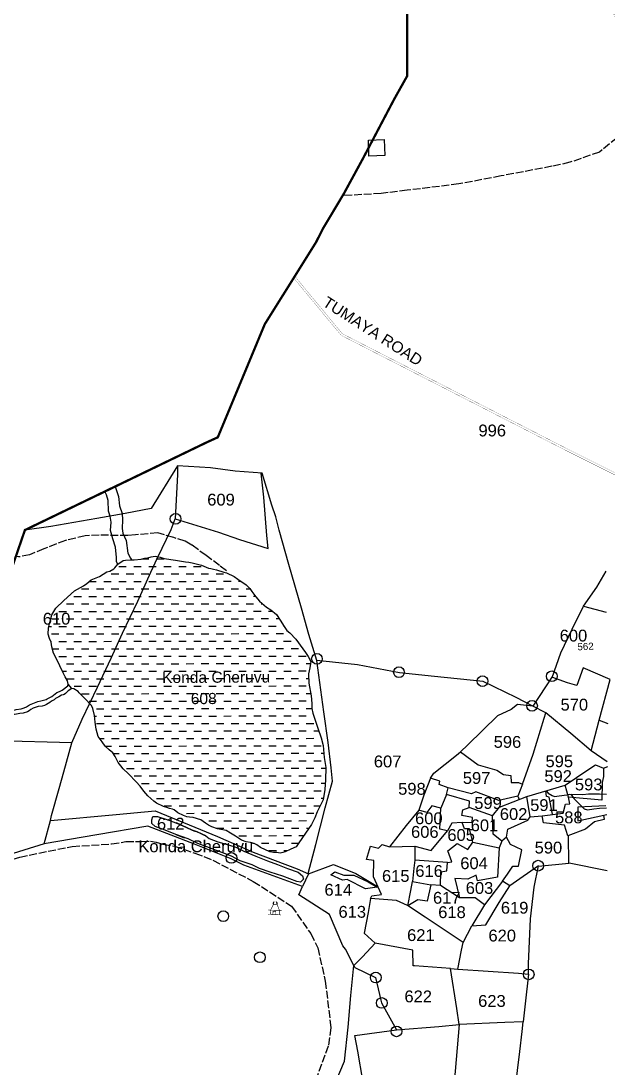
# Model space of a CAD drawing. Header units: inches. Extents: x 345243 to 353865, y 1570500 to 1582700.
# Drawn here: x 347186 to 348093, y 1576505 to 1578124 of the extents above; entities that cross this region are included whole.
import ezdxf

# ---------------------------------------------------------------- set-up
doc = ezdxf.new("R2010")
doc.units = ezdxf.units.IN
doc.header["$MEASUREMENT"] = 0
doc.linetypes.add('ACAD_ISO02W100', pattern=[15, 12, -3])
for name, color, linetype in [('CARTTRACK', 30, 'ACAD_ISO02W100'), ('PLATS', 6, 'Continuous'), ('PLOTNO', 7, 'Continuous'), ('STREAM', 4, 'Continuous'), ('Tank', 17, 'Continuous'), ('TEXT', 7, 'Continuous'), ('VB', 5, 'Continuous'), ('VILLAGE', 30, 'Continuous'), ('VILLAGE BOUNDRY', 7, 'Continuous')]:
    doc.layers.add(name, color=color, linetype=linetype)
doc.layers.add('ROAD', color=1, linetype='Continuous', lineweight=25)
doc.styles.add('ARIAL', font='arial.ttf')
doc.styles.get("Standard").update_dxf_attribs({"font": 'arial.ttf'})

msp = doc.modelspace()

# ---------------------------------------------------------------- hatches: boundary and pattern name
at = {"layer": 'STREAM', "extrusion": (-5.60022e-05, 4.64757e-06, 1)}
h = msp.add_hatch(dxfattribs=at)
h.set_pattern_fill('DASH', color=256, scale=92.565686, angle=0.0805, style=0)
h.set_pattern_definition([(0.0805, (345685.799, 1574999.028), (11.55444, 11.58696), [11.57071, -11.57071])])
h.paths.add_polyline_path([(347586.8, 1576837.7), (347581.6, 1576838.7), (347578.9, 1576838.4), (347576.5, 1576838.4), (347570.5, 1576839.5), (347556.3, 1576846.2), (347550.5, 1576850.4), (347546.2, 1576852.3), (347541, 1576853.9), (347534.2, 1576854.8), (347526.6, 1576857.6), (347517.7, 1576864), (347510, 1576868.5), (347503.1, 1576872.4), (347489.6, 1576875.4), (347481, 1576878.2), (347475.7, 1576880.7), (347471, 1576883.8), (347464.2, 1576889), (347452.2, 1576892.7), (347446.7, 1576893.2), (347442.3, 1576893.6), (347437.2, 1576895.9), (347428.6, 1576900.1), (347423, 1576904.4), (347420.1, 1576905.7), (347415.8, 1576906.7), (347411.7, 1576907.9), (347406.2, 1576909.8), (347395.6, 1576914.9), (347391.5, 1576918.1), (347382.3, 1576926.3), (347375.9, 1576933.6), (347370.4, 1576941.2), (347364, 1576947.9), (347352.1, 1576960.3), (347343.8, 1576967.9), (347340.2, 1576972.5), (347336.1, 1576977.9), (347331.8, 1576987.2), (347328.1, 1576992.9), (347322.5, 1576997.4), (347316.3, 1577003.2), (347311.6, 1577009.6), (347305.6, 1577017.7), (347302.3, 1577029.1), (347300.7, 1577040), (347299.8, 1577050.4), (347297.3, 1577061.1), (347295.3, 1577066), (347284.8, 1577076.6), (347278.1, 1577083.3), (347276, 1577085.5), (347274.3, 1577087.4), (347268, 1577091.7), (347264.9, 1577092.3), (347259.1, 1577098.7), (347257.9, 1577104.2), (347254.3, 1577110.2), (347251.1, 1577116.2), (347246.4, 1577127.2), (347240.9, 1577138.2), (347236.5, 1577146.9), (347233.9, 1577156.3), (347232.5, 1577164), (347230.4, 1577169.6), (347228.2, 1577175.9), (347228.6, 1577186.1), (347232, 1577200.6), (347233.9, 1577206.1), (347240, 1577216.1), (347252.4, 1577228.4), (347268.9, 1577243.2), (347282.5, 1577250.8), (347287.7, 1577254.5), (347294.7, 1577259.9), (347307.4, 1577265.1), (347318.9, 1577272.3), (347323.2, 1577273.8), (347329.6, 1577277.4), (347331.2, 1577278.8), (347336, 1577284.3), (347344.1, 1577289.8), (347347.6, 1577290.3), (347355.2, 1577291.1), (347361.1, 1577291), (347371.8, 1577292.2), (347377.5, 1577293.5), (347382.3, 1577294.3), (347387.3, 1577295.9), (347393.5, 1577296.9), (347401.3, 1577295), (347404.3, 1577294.1), (347407.5, 1577292.9), (347424.9, 1577290.5), (347440.5, 1577288), (347445.4, 1577287.3), (347450.6, 1577286.2), (347465.1, 1577282.7), (347475.8, 1577278), (347479.3, 1577277.6), (347483.4, 1577276.8), (347488.2, 1577275.6), (347499.4, 1577272.2), (347503.9, 1577270.8), (347515.6, 1577265.5), (347521, 1577261.4), (347534.3, 1577252.5), (347539.7, 1577246.5), (347543, 1577242.3), (347548.8, 1577233.7), (347554.7, 1577227.3), (347565.6, 1577218), (347572.1, 1577213.9), (347581, 1577206.3), (347587.7, 1577196.1), (347591.9, 1577189.4), (347596.8, 1577181.8), (347601.6, 1577178.1), (347610.8, 1577168.3), (347615.1, 1577162.5), (347617.4, 1577159.3), (347625.7, 1577147.7), (347629.9, 1577141.6), (347633.8, 1577134.1), (347632.2, 1577124.3), (347630.5, 1577115), (347630.7, 1577100.6), (347634.6, 1577080.8), (347635.7, 1577069), (347635.7, 1577061.4), (347637, 1577053.8), (347644.7, 1577030.7), (347649.9, 1577015.8), (347652.8, 1577004), (347654.4, 1576985.3), (347656.9, 1576970.2), (347656.6, 1576950.7), (347655.8, 1576936.2), (347652.8, 1576920.2), (347649.5, 1576912.9), (347643.9, 1576901.2), (347640.4, 1576892.1), (347635, 1576881.7), (347625.8, 1576868.4), (347615.5, 1576853.5), (347611.2, 1576847.2), (347603.3, 1576843.7), (347594.2, 1576839.8), (347590.8, 1576838.5)])

# ---------------------------------------------------------------- linework, layer by layer
at = {"layer": 'CARTTRACK', "extrusion": (-5.60022e-05, 4.64757e-06, 1), "elevation": -12.1}
for points in [[(347767, 1578426.1), (347794.3, 1578419.3), (347818.2, 1578414), (347856.1, 1578402.2), (347877.5, 1578392.5), (347929, 1578369.2), (347972.7, 1578342.7), (347991.1, 1578324.6), (348002.5, 1578307.8), (348029.4, 1578268.4), (348076.9, 1578187.6), (348091.9, 1578159.2), (348115.7, 1578105.5), (348123.2, 1578020.1), (348107.2, 1577943.8), (348079.9, 1577921.5), (348034.4, 1577905.7), (348006.6, 1577899.5), (347927.9, 1577884.6), (347862.8, 1577872.2), (347783, 1577862.4), (347742.7, 1577857.5), (347683.1, 1577854.1)], [(347503.5, 1577274.1), (347493.1, 1577282.3), (347472.3, 1577297.6), (347450.2, 1577313.9), (347440, 1577319.9), (347422.1, 1577325.4), (347397.7, 1577332.7), (347363.2, 1577329.8), (347351.3, 1577328.7), (347307.1, 1577329.1), (347285.5, 1577328.2), (347255, 1577321.1), (347221.5, 1577308.2), (347199.5, 1577298.6), (347182.2, 1577295.5), (347178.1, 1577296.1)], [(346446.6, 1575857), (346508.7, 1575878.9), (346536.6, 1575886.8), (346561.5, 1575898.2), (346619.9, 1575918.7), (346639.9, 1575934.2), (346669, 1575967.5), (346692.8, 1575994.8), (346725.7, 1576031), (346736, 1576050.7), (346742.8, 1576061), (346771.3, 1576096.9), (346782.5, 1576116.3), (346794.6, 1576145.3), (346812.8, 1576197.6), (346836.6, 1576258.6), (346840.4, 1576269.3), (346851, 1576298.8), (346871.5, 1576330.5), (346921.8, 1576402.5), (346975.9, 1576471.3), (347006.7, 1576510.5), (347034.8, 1576547.3), (347067.5, 1576599.2), (347092.2, 1576650.2), (347101.6, 1576725.3), (347094.6, 1576756.3), (347091.5, 1576777.9), (347097.2, 1576786), (347105, 1576793.8), (347131.6, 1576813.3), (347184.2, 1576831.6), (347265, 1576847.9), (347325.9, 1576851.8), (347348.3, 1576855.4), (347372.2, 1576855.7), (347386.3, 1576855.9), (347395.1, 1576854.5), (347405.3, 1576851.7), (347423.2, 1576848.5), (347454.7, 1576837.6), (347482.5, 1576826.7), (347545, 1576793.9), (347604.2, 1576755.5), (347633.9, 1576713.1), (347644.7, 1576691.1), (347656.2, 1576639.6), (347665, 1576567.4), (347661, 1576539.2), (347643.6, 1576492), (347630.4, 1576459.6), (347582, 1576354.6), (347486.2, 1576163.3), (347468.8, 1576130.6), (347467, 1576112.6), (347449, 1576074.9), (347427.7, 1576025.2), (347427.1, 1576014.9), (347429.7, 1576004.7), (347439.5, 1575991.1), (347460, 1575979.9), (347486.7, 1575975.6), (347537.1, 1575963), (347581.9, 1575959.2), (347610, 1575957.9), (347670, 1575949), (347703.3, 1575952.3), (347709.6, 1575951.7), (347723.6, 1575950.3), (347733.8, 1575951.2), (347759.1, 1575947.4), (347766, 1575946.9), (347774.3, 1575946), (347783.2, 1575942), (347814.2, 1575925), (347830.8, 1575907.2), (347848.1, 1575870.6), (347851.8, 1575843), (347847.5, 1575811.7), (347833.9, 1575768.5), (347799.5, 1575714.6), (347761.5, 1575666.1), (347718.2, 1575627.6), (347666.2, 1575581.1), (347588.9, 1575518.1), (347524.3, 1575466.8), (347490.3, 1575442.2)]]:
    msp.add_lwpolyline(points, dxfattribs=at)
at = {"layer": 'PLATS', "color": 0, "extrusion": (-5.60022e-05, 4.64757e-06, 1), "elevation": -12.1}
for points in [[(348079.6, 1577043.3), (348096.4, 1577106.1), (348054.6, 1577124), (348045, 1577096.6), (348045, 1577096.6), (348030.4, 1577100.7), (348006.4, 1577109.7), (347977.1, 1577064.8), (347951.2, 1577078.2), (347900.1, 1577103.2), (347825.2, 1577110.6), (347771.2, 1577116.5), (347706, 1577128.7), (347643.3, 1577135.5), (347631, 1577175.7), (347619.5, 1577216.2), (347600.1, 1577283.8), (347585, 1577336.9), (347579.7, 1577357.7), (347573.7, 1577375.8), (347559, 1577425.1), (347517, 1577428.1), (347479.2, 1577433.1), (347428.2, 1577436.2), (347387.1, 1577370.5), (347347.3, 1577362.9), (347303.5, 1577355.1), (347232.4, 1577342.8), (347192.2, 1577337.1)], [(347428.2, 1577436.2), (347428.1, 1577423.2), (347424.4, 1577354.7), (347491.2, 1577333.9), (347523.8, 1577322.3), (347567.9, 1577308.7), (347566.1, 1577328.9), (347561.1, 1577387.9), (347557.4, 1577425.3)], [(347264.5, 1577007.9), (347280.8, 1577044.6), (347304.3, 1577094.4), (347325.4, 1577139.2), (347343, 1577177.5), (347366.5, 1577227.3), (347386.9, 1577272), (347397.2, 1577294.2), (347418.1, 1577338), (347424.4, 1577354.7)], [(348055.4, 1577219.3), (348076.1, 1577249), (348090.3, 1577273.5)], [(348007, 1577109.3), (348020, 1577147.2), (348037.9, 1577184), (348055.4, 1577219.5), (348090.4, 1577210.3)], [(347629.6, 1576806), (347641.6, 1576851.1), (347656.3, 1576907.8), (347667.4, 1576948.9), (347665.5, 1576969.5), (347660.6, 1577008.8), (347654, 1577055.9), (347643.3, 1577135.5)], [(347960.8, 1576944), (347977.4, 1576990.6), (347994.7, 1577046.2), (347997.2, 1577054.4), (347977.1, 1577064.8), (347953.3, 1577067.2), (347943.3, 1577059.5), (347922.3, 1577049.9), (347876.5, 1577005), (347865.1, 1576994.1)], [(348091.9, 1576978.5), (348067.1, 1576995.6), (348035.6, 1577022.4), (347997.2, 1577054.4)], [(348067.1, 1576995.6), (348079.6, 1577043.3), (348093, 1577038)], [(347231.8, 1576887.9), (347233.3, 1576895.8), (347245.1, 1576937.7), (347252.2, 1576963.2), (347264.5, 1577007.9), (347226.8, 1577009.1), (347148.7, 1577011.4), (347122.9, 1577012.5), (347111.3, 1577011.2), (347078.4, 1577013.1)], [(347818.9, 1576953.6), (347824.1, 1576961), (347859.3, 1576989.3), (347865.1, 1576994.1), (347892.4, 1576974.1), (347921.5, 1576966), (347931.9, 1576959.2), (347943, 1576957.4), (347943.4, 1576947), (347955, 1576946.7), (347960.8, 1576944), (347953.8, 1576925.6), (347955.7, 1576920.6)], [(347914.6, 1576895), (347925.4, 1576908.9), (347967.5, 1576925.2), (348026.7, 1576942.5), (348062.2, 1576966.4), (348073.6, 1576974), (348086, 1576968.7), (348092.7, 1576971.4)], [(348086, 1576968.7), (348086.4, 1576956), (348084.1, 1576946.7), (348083.5, 1576919.6), (348031.9, 1576924.1), (348026.7, 1576942.5)], [(347843.5, 1576928), (347846.1, 1576938.7), (347832.1, 1576943.6), (347833.1, 1576949), (347818.9, 1576953.6), (347808.6, 1576927.4), (347801.1, 1576904)], [(347953.8, 1576925.6), (347924.5, 1576919.2), (347889, 1576932.2), (347882.2, 1576929.4), (347846.1, 1576938.7)], [(347867.8, 1576884.8), (347883.5, 1576885.7), (347883.9, 1576892.6), (347867.3, 1576895.8), (347868.6, 1576904.6), (347878.7, 1576908.2), (347879.2, 1576917.9), (347843.5, 1576928), (347834.8, 1576907.3)], [(347973.1, 1576893.6), (347967.5, 1576925.2)], [(348086.4, 1576896.2), (348087, 1576889.5), (348072.5, 1576885.9), (348058.3, 1576874.5), (348031.3, 1576864.5), (348025.9, 1576880.7), (347993.3, 1576884.3), (347991.4, 1576895.5), (348023.8, 1576899.6), (348027.5, 1576913.2), (348034.2, 1576913.8), (348031.9, 1576924.1)], [(348007.6, 1576897.6), (348002, 1576924.3), (347998, 1576925.4), (347997.1, 1576933.9)], [(347221.9, 1576851.8), (347231.8, 1576887.9), (347333.1, 1576897.5), (347393.4, 1576903.1), (347489.9, 1576863.4), (347545, 1576839), (347612.8, 1576813.1), (347630.2, 1576805.7), (347621.1, 1576786)], [(347794.9, 1576848.2), (347819.9, 1576841.5), (347845.2, 1576872.2), (347833.1, 1576874.4), (347834.8, 1576907.3), (347820.8, 1576910.7), (347813.4, 1576900.5), (347801.1, 1576904), (347781.4, 1576880.5), (347755.4, 1576847.5)], [(347929.2, 1576856.1), (347915.6, 1576866.8), (347914.6, 1576895), (347878.7, 1576908.2)], [(348089.8, 1576910.9), (348046.5, 1576908.8), (348046.7, 1576887.6), (348091.5, 1576897.3)], [(347936.1, 1576862.2), (347938.2, 1576874.8), (347969.5, 1576888.7), (347973.1, 1576893.6), (347991.4, 1576895.5)], [(347532.8, 1575439.7), (347549.5, 1575451.5), (347604.5, 1575494.7), (347678.7, 1575522.6), (347696.5, 1575533.8), (347729.9, 1575575.6), (347788.2, 1575642.8), (347823.8, 1575685.9), (347842.9, 1575708.9), (347871.6, 1575744.9), (347879.9, 1575755.3), (347894.1, 1575780.1), (347898, 1575807.3), (347891.5, 1575841.4), (347883.5, 1575877.9), (347876.7, 1575909), (347865.2, 1575957.5), (347855.6, 1575997.6), (347784, 1575998.3), (347759.1, 1575998.2), (347688.2, 1575984), (347678.6, 1575979.5), (347637.5, 1575972.3), (347545.1, 1575992.4), (347452, 1576013.9), (347465.3, 1576039.1), (347487.2, 1576083), (347504, 1576116.2), (347501, 1576125.2), (347522, 1576164.9), (347543.3, 1576208.5), (347562.3, 1576247.5), (347577.2, 1576280.5), (347605.8, 1576341.3), (347625.7, 1576382.3), (347662.8, 1576461.5), (347685.8, 1576515.7), (347691.9, 1576568.4), (347696, 1576617.5), (347700.4, 1576663.7), (347687.6, 1576689.3), (347683.2, 1576694.1), (347663, 1576742.6), (347615.3, 1576773.3), (347621.1, 1576786), (347530.7, 1576819.2), (347510.9, 1576829), (347454.4, 1576851.5), (347382.3, 1576879.4), (347303.2, 1576865.8), (347221.9, 1576851.8), (347119, 1576819.9), (347114.1, 1576813), (347069.8, 1576800), (347063.7, 1576799.4)], [(347845.2, 1576823.3), (347851.8, 1576824), (347845.4, 1576841.1), (347860, 1576852.7), (347876.5, 1576843.2), (347884.4, 1576854.5), (347879.3, 1576875.4), (347871.3, 1576875.3), (347867.8, 1576884.8), (347851.7, 1576883.9), (347845.2, 1576872.2)], [(347930, 1576794.1), (347937.6, 1576805.1), (347946, 1576817.3), (347955, 1576817.2), (347959.8, 1576842.6), (347942.6, 1576850.8), (347936.1, 1576862.2), (347929.2, 1576856.1), (347925.1, 1576845.7), (347922.4, 1576800.2), (347891.5, 1576795), (347889.4, 1576803.4), (347876.8, 1576797.3), (347856.6, 1576798.2), (347863.8, 1576768.4)], [(347884.4, 1576854.5), (347925.1, 1576845.7)], [(347985.6, 1576817.6), (348032.8, 1576822.3), (348031.9, 1576864.4)], [(347726.4, 1576767.4), (347728, 1576771.7), (347743, 1576773.5), (347730.6, 1576800.9), (347731.5, 1576826.3), (347720.2, 1576827.5), (347726.1, 1576848.5), (347738.7, 1576845.4), (347744.1, 1576850.7), (347755.4, 1576847.5), (347794.9, 1576848.2), (347794.8, 1576826.7)], [(347834.1, 1576787.3), (347834.7, 1576808.8), (347844, 1576810), (347845.2, 1576823.3), (347823.3, 1576824.6), (347794.8, 1576826.7), (347793, 1576814.5), (347791.3, 1576793.7)], [(348033, 1576822.8), (348091.7, 1576810.8)], [(347630.2, 1576805.7), (347668.8, 1576820), (347703.7, 1576806.2), (347737.2, 1576786.2)], [(347718.3, 1576782.3), (347690, 1576796.9), (347682.9, 1576795.6), (347665, 1576804.1), (347671.3, 1576808.8), (347685, 1576803.4), (347700.3, 1576803.4), (347722.5, 1576793.4), (347736.5, 1576785.1), (347718.3, 1576782.3)], [(347970.3, 1576650.3), (347970.3, 1576666.4), (347973.3, 1576736.2), (347979.2, 1576785.1), (347985.5, 1576818), (347957, 1576798.1), (347941.3, 1576787.2)], [(347902.1, 1576757.7), (347888, 1576768.4), (347863.8, 1576768.4), (347834.1, 1576787.3), (347819.2, 1576788.8), (347813.7, 1576763.3), (347799.4, 1576765.2), (347783.9, 1576756.3), (347788.3, 1576779.7), (347791.3, 1576793.7), (347819.2, 1576788.8)], [(347869.2, 1576699.3), (347882.9, 1576725.4), (347904.5, 1576726.7), (347925, 1576761.5), (347941.3, 1576787.2), (347930, 1576794.1), (347902.1, 1576757.7), (347882.9, 1576725.4)], [(347861.2, 1576658.2), (347866.8, 1576687.6), (347869.2, 1576699.3), (347810.4, 1576738.6), (347783.4, 1576756.6), (347766.3, 1576764.6), (347726.4, 1576767.4), (347722.5, 1576745.9), (347716.5, 1576713.7), (347733.3, 1576698.3)], [(347735.4, 1576343.1), (347733.3, 1576352.1), (347728.5, 1576386.4), (347721.7, 1576434.9), (347714.5, 1576486.1), (347706.4, 1576531.2), (347702, 1576555.8), (347766.2, 1576564.4), (347832, 1576569.7), (347863.2, 1576572.4), (347859.4, 1576597.4), (347849.8, 1576659.4), (347794, 1576663.3), (347792, 1576663.4), (347791.5, 1576687.8), (347733.3, 1576698.3), (347713.6, 1576677.4), (347700.4, 1576663.7), (347701.9, 1576660.9), (347733.9, 1576645.1), (347742.1, 1576610.1), (347743.1, 1576606.3), (347766.2, 1576564.4)], [(347849.8, 1576659.4), (347861.2, 1576658.2), (347955, 1576652), (347970.3, 1576650.3), (347965.4, 1576604.8), (347962.1, 1576576.7)], [(347930.7, 1576331), (347935.1, 1576364.6), (347939.4, 1576398.3), (347944, 1576433.7), (347949.6, 1576472.1), (347956.7, 1576531.1), (347960.3, 1576561.8), (347962.1, 1576576.7), (347933.8, 1576575.7), (347863.2, 1576572.4), (347857, 1576500.5), (347853.1, 1576454.6), (347849.5, 1576412.7), (347843, 1576354.7), (347841.7, 1576337)]]:
    msp.add_lwpolyline(points, dxfattribs=at)
at = {"layer": 'PLATS', "color": 0, "extrusion": (-5.60022e-05, 4.64757e-06, 1)}
for centre in [(347425, 1577354.5, -12.1), (347643.4, 1577138, -12.1), (347770.1, 1577117.3, -12.1), (348006.2, 1577111, -12.1), (347899.3, 1577103.5, -12.1), (347975.8, 1577065.3, -12.1), (347511.3, 1576830.1, -12.1), (347985.2, 1576818.2, -12.1), (347498.7, 1576740, -12.1), (347555.3, 1576676.5, -12.1), (347734.3, 1576645.2, -12.1), (347970.6, 1576650.1, -12.1), (347743.6, 1576605.9, -12.1), (347766.3, 1576562, -12.1)]:
    msp.add_circle(centre, 8.27, dxfattribs=at)
at = {"layer": 'ROAD', "color": 6, "extrusion": (-2.01796e-05, -5.6368e-05, 1), "const_width": 0.305, "elevation": -95.5}
for points in [[(348034.4, 1577460.5), (347682.7, 1577640.6), (347609.2, 1577729.5)], [(348033, 1577457.7), (347680.8, 1577638.2), (347607.5, 1577726.8)], [(348033, 1577457.7), (348640.6, 1577154.2)]]:
    msp.add_lwpolyline(points, dxfattribs=at)
msp.add_lwpolyline([(348642.4, 1577156.7), (348034.4, 1577460.5)], close=True, dxfattribs=at)
at = {"layer": 'STREAM', "extrusion": (-5.60022e-05, 4.64757e-06, 1)}
for p, q in [((347450.8, 1576872.9, 0), (347426.3, 1576884.6, 0)), ((347458.3, 1576870.7, 0), (347450.8, 1576872.9, 0)), ((347471.7, 1576864.2, 0), (347458.3, 1576870.7, 0)), ((347425.6, 1576866.5, 0), (347438.2, 1576861.3, 0)), ((347617.8, 1576792.9, 0), (347621.7, 1576796.3, 0))]:
    msp.add_line(p, q, dxfattribs=at)
at = {"layer": 'STREAM', "extrusion": (-5.60022e-05, 4.64757e-06, 1), "elevation": -12.1}
for points in [[(347336, 1577284.3), (347333.5, 1577288.1), (347333.5, 1577294.8), (347332.1, 1577310.9), (347328, 1577323.3), (347324.6, 1577336.2), (347325.5, 1577349.1), (347324, 1577358.7), (347321.1, 1577366.5), (347321, 1577383), (347318.4, 1577391.4), (347315.8, 1577396.8)], [(347331.5, 1577404.3), (347336.8, 1577389), (347338.3, 1577374.7), (347342.5, 1577362.6), (347343.2, 1577352.9), (347342.4, 1577339.3), (347343.5, 1577332.4), (347348.8, 1577320.8), (347351.4, 1577301.4), (347355.2, 1577293.4), (347357.1, 1577291)], [(347586.8, 1576837.7), (347581.6, 1576838.7), (347578.9, 1576838.4), (347576.5, 1576838.4), (347570.5, 1576839.5), (347556.3, 1576846.2), (347550.5, 1576850.4), (347546.2, 1576852.3), (347541, 1576853.9), (347534.2, 1576854.8), (347526.6, 1576857.6), (347517.7, 1576864), (347510, 1576868.5), (347503.1, 1576872.4), (347489.6, 1576875.4), (347481, 1576878.2), (347475.7, 1576880.7), (347471, 1576883.8), (347464.2, 1576889), (347452.2, 1576892.7), (347446.7, 1576893.2), (347442.3, 1576893.6), (347437.2, 1576895.9), (347428.6, 1576900.1), (347423, 1576904.4), (347420.1, 1576905.7), (347415.8, 1576906.7), (347411.7, 1576907.9), (347406.2, 1576909.8), (347395.6, 1576914.9), (347391.5, 1576918.1), (347382.3, 1576926.3), (347375.9, 1576933.6), (347370.4, 1576941.2), (347364, 1576947.9), (347352.1, 1576960.3), (347343.8, 1576967.9), (347340.2, 1576972.5), (347336.1, 1576977.9), (347331.8, 1576987.2), (347328.1, 1576992.9), (347322.5, 1576997.4), (347316.3, 1577003.2), (347311.6, 1577009.6), (347305.6, 1577017.7), (347302.3, 1577029.1), (347300.7, 1577040), (347299.8, 1577050.4), (347297.3, 1577061.1), (347295.3, 1577066), (347284.8, 1577076.6), (347278.1, 1577083.3), (347276, 1577085.5), (347274.3, 1577087.4), (347268, 1577091.7), (347264.9, 1577092.3), (347259.1, 1577098.7), (347257.9, 1577104.2), (347254.3, 1577110.2), (347251.1, 1577116.2), (347246.4, 1577127.2), (347240.9, 1577138.2), (347236.5, 1577146.9), (347233.9, 1577156.3), (347232.5, 1577164), (347230.4, 1577169.6), (347228.2, 1577175.9), (347228.6, 1577186.1), (347232, 1577200.6), (347233.9, 1577206.1), (347240, 1577216.1), (347252.4, 1577228.4), (347268.9, 1577243.2), (347282.5, 1577250.8), (347287.7, 1577254.5), (347294.7, 1577259.9), (347307.4, 1577265.1), (347318.9, 1577272.3), (347323.2, 1577273.8), (347329.6, 1577277.4), (347331.2, 1577278.8), (347336, 1577284.3), (347344.1, 1577289.8), (347347.6, 1577290.3), (347355.2, 1577291.1), (347361.1, 1577291), (347371.8, 1577292.2), (347377.5, 1577293.5), (347382.3, 1577294.3), (347387.3, 1577295.9), (347393.5, 1577296.9), (347401.3, 1577295), (347404.3, 1577294.1), (347407.5, 1577292.9), (347424.9, 1577290.5), (347440.5, 1577288), (347445.4, 1577287.3), (347450.6, 1577286.2), (347465.1, 1577282.7), (347475.8, 1577278), (347479.3, 1577277.6), (347483.4, 1577276.8), (347488.2, 1577275.6), (347499.4, 1577272.2), (347503.9, 1577270.8), (347515.6, 1577265.5), (347521, 1577261.4), (347534.3, 1577252.5), (347539.7, 1577246.5), (347543, 1577242.3), (347548.8, 1577233.7), (347554.7, 1577227.3), (347565.6, 1577218), (347572.1, 1577213.9), (347581, 1577206.3), (347587.7, 1577196.1), (347591.9, 1577189.4), (347596.8, 1577181.8), (347601.6, 1577178.1), (347610.8, 1577168.3), (347615.1, 1577162.5), (347617.4, 1577159.3), (347625.7, 1577147.7), (347629.9, 1577141.6), (347633.8, 1577134.1), (347632.2, 1577124.3), (347630.5, 1577115), (347630.7, 1577100.6), (347634.6, 1577080.8), (347635.7, 1577069), (347635.7, 1577061.4), (347637, 1577053.8), (347644.7, 1577030.7), (347649.9, 1577015.8), (347652.8, 1577004), (347654.4, 1576985.3), (347656.9, 1576970.2), (347656.6, 1576950.7), (347655.8, 1576936.2), (347652.8, 1576920.2), (347649.5, 1576912.9), (347643.9, 1576901.2), (347640.4, 1576892.1), (347635, 1576881.7), (347625.8, 1576868.4), (347615.5, 1576853.5), (347611.2, 1576847.2), (347603.3, 1576843.7), (347594.2, 1576839.8), (347590.8, 1576838.5), (347586.8, 1576837.7)], [(347093.1, 1576730.1), (347089, 1576743.7), (347085.3, 1576755.9), (347079.3, 1576768.9), (347074.9, 1576783.3), (347071.5, 1576790.9), (347070.4, 1576798.4), (347072.4, 1576806.3), (347073.8, 1576812.6), (347073.1, 1576825.8), (347073.4, 1576833.3), (347075.1, 1576843.3), (347075.8, 1576854.8), (347075.7, 1576861.5), (347076.4, 1576870.9), (347077, 1576879.3), (347077.6, 1576885.5), (347077.3, 1576893), (347076.8, 1576903), (347078.4, 1576909.4), (347079.5, 1576913.4), (347080.5, 1576921.8), (347079.4, 1576933.7), (347081.1, 1576942.8), (347083.5, 1576950.9), (347081.4, 1576966), (347082.9, 1576979.5), (347088.2, 1576995.1), (347089.5, 1577005.1), (347090.5, 1577013.2), (347092.6, 1577016.8), (347094.9, 1577019.1), (347097.1, 1577021), (347100.3, 1577023.4), (347113.1, 1577030.5), (347117.8, 1577033), (347122.9, 1577035.4), (347128.4, 1577039.2), (347134.4, 1577042), (347147, 1577044.5), (347150, 1577045.5), (347152.8, 1577047.1), (347161.9, 1577052.6), (347171.9, 1577057.4), (347178.6, 1577059.6), (347186.2, 1577060.7), (347188, 1577061.3), (347190.9, 1577062.3), (347194.4, 1577063.9), (347199.1, 1577066.8), (347212.1, 1577071.8), (347216.6, 1577073.3), (347225, 1577075), (347226.7, 1577075.9), (347233.8, 1577080), (347241.5, 1577085.7), (347245.4, 1577087.7), (347249.9, 1577089.6), (347258.4, 1577096.3), (347259.1, 1577098.7)], [(347264.9, 1577092.3), (347258.8, 1577088.7), (347254.9, 1577084.6), (347252.9, 1577082.7), (347251.4, 1577082.4), (347248.8, 1577081.8), (347244.4, 1577079.3), (347239.7, 1577076.6), (347237.6, 1577074.4), (347233.2, 1577072.3), (347230.5, 1577070.7), (347225.7, 1577067.3), (347222.5, 1577066.1), (347218.8, 1577064.8), (347212.5, 1577064.2), (347204.8, 1577061.8), (347201.2, 1577059.9), (347199, 1577057.7), (347196, 1577056.2), (347189.3, 1577054.1), (347184.2, 1577053.3), (347179, 1577052.7), (347175.4, 1577051.7), (347170.8, 1577050.3), (347168.2, 1577049.4), (347165.6, 1577048.7), (347163, 1577047.5), (347158.4, 1577044.5), (347155.3, 1577041.5), (347152.9, 1577040.1), (347141.6, 1577037.9), (347134.1, 1577035.6), (347125.4, 1577030.4), (347116.8, 1577024.3), (347110.1, 1577021.9), (347104.3, 1577019.4), (347098.8, 1577016.9), (347095.9, 1577012.7), (347094, 1577004.9), (347094, 1576997.9), (347090, 1576987.5), (347087, 1576975.8), (347087, 1576960.5), (347087.3, 1576948.3), (347085.8, 1576943.2), (347083.8, 1576935), (347084.6, 1576926.8), (347085.1, 1576917.5), (347084.6, 1576913.6), (347082.2, 1576905.2), (347081.5, 1576900.2), (347082.6, 1576891.2), (347083.4, 1576884), (347082.5, 1576877.9), (347081.2, 1576872.4), (347080.5, 1576869.5), (347081.2, 1576851.8), (347080.6, 1576844.2), (347079.2, 1576838.2), (347078.5, 1576831.5), (347077.8, 1576827.5), (347078.5, 1576820.7), (347077.9, 1576811.7), (347076.4, 1576802.4), (347075.4, 1576796.3), (347079.6, 1576783.2), (347080.9, 1576776.6), (347082, 1576769.1), (347083, 1576760.9)], [(347997.8, 1576934), (348000.9, 1576930.3), (348006.9, 1576926.7), (348010.5, 1576925.3), (348017.7, 1576926.3), (348029.6, 1576927.6), (348034.1, 1576929), (348054.2, 1576928.1), (348062.8, 1576929.2), (348072.8, 1576929.3), (348080.2, 1576929.1), (348090.6, 1576928.9)], [(348035.6, 1576928.5), (348041, 1576921.3), (348047.5, 1576915), (348056.3, 1576906), (348061.5, 1576904.4), (348071, 1576905.9), (348080, 1576907.2), (348090.8, 1576907.4)]]:
    msp.add_lwpolyline(points, dxfattribs=at)
at = {"layer": 'Tank', "extrusion": (-5.60022e-05, 4.64757e-06, 1)}
for p, q in [((347388.2, 1576889.3, 0), (347389.7, 1576894.4, 0)), ((347388.2, 1576883.2, 0), (347388.2, 1576889.3, 0)), ((347389.7, 1576894.4, 0), (347397.1, 1576894.4, 0)), ((347397.1, 1576894.4, 0), (347414.5, 1576888.7, 0)), ((347414.5, 1576888.7, 0), (347428.2, 1576883.6, 0)), ((347393.5, 1576878.6, 0), (347388.2, 1576883.2, 0)), ((347409, 1576873.1, 0), (347393.5, 1576878.6, 0)), ((347425.6, 1576866.5, 0), (347409, 1576873.1, 0)), ((347428.2, 1576883.6, 0), (347442.1, 1576877.1, 0)), ((347442.1, 1576877.1, 0), (347449.8, 1576873.4, 0)), ((347449.8, 1576873.4, 0), (347450.8, 1576872.9, 0)), ((347450.8, 1576872.9, 0), (347454.8, 1576871.8, 0)), ((347454.8, 1576871.8, 0), (347456.1, 1576871.4, 0)), ((347456.1, 1576871.4, 0), (347457.3, 1576871, 0)), ((347457.3, 1576871, 0), (347458.3, 1576870.7, 0)), ((347458.3, 1576870.7, 0), (347462.9, 1576868.5, 0)), ((347444.2, 1576859.6, 0), (347425.6, 1576866.5, 0)), ((347459.5, 1576852.6, 0), (347444.2, 1576859.6, 0)), ((347462.9, 1576868.5, 0), (347468, 1576866, 0)), ((347468, 1576866, 0), (347471.7, 1576864.2, 0)), ((347471.7, 1576864.2, 0), (347476.8, 1576860, 0)), ((347476.8, 1576860, 0), (347490.4, 1576855, 0)), ((347490.4, 1576855, 0), (347506.5, 1576850.4, 0)), ((347473.5, 1576847.1, 0), (347459.5, 1576852.6, 0)), ((347496.3, 1576838.4, 0), (347473.5, 1576847.1, 0)), ((347511.3, 1576833.1, 0), (347496.3, 1576838.4, 0)), ((347506.5, 1576850.4, 0), (347517.9, 1576846.6, 0)), ((347517.9, 1576846.6, 0), (347530.4, 1576840.4, 0)), ((347530.4, 1576840.4, 0), (347549.1, 1576832.8, 0)), ((347524.9, 1576825.5, 0), (347511.3, 1576833.1, 0)), ((347543.1, 1576819.6, 0), (347524.9, 1576825.5, 0)), ((347549.1, 1576832.8, 0), (347566.9, 1576825.5, 0)), ((347566.9, 1576825.5, 0), (347582.3, 1576819.8, 0)), ((347554.7, 1576813.6, 0), (347543.1, 1576819.6, 0)), ((347570.9, 1576808.3, 0), (347554.7, 1576813.6, 0)), ((347590.6, 1576802.2, 0), (347570.9, 1576808.3, 0)), ((347582.3, 1576819.8, 0), (347598.1, 1576814, 0)), ((347598.1, 1576814, 0), (347614.4, 1576808.1, 0)), ((347614.4, 1576808.1, 0), (347621.2, 1576802.5, 0)), ((347612.4, 1576793.8, 0), (347590.6, 1576802.2, 0)), ((347617.8, 1576792.9, 0), (347612.4, 1576793.8, 0)), ((347622.7, 1576797.2, 0), (347617.8, 1576792.9, 0)), ((347621.2, 1576802.5, 0), (347622.7, 1576797.2, 0))]:
    msp.add_line(p, q, dxfattribs=at)
at = {"layer": 'VB'}
for p, q in [((347723, 1577939.9), (347747.3, 1577940.8)), ((347723.8, 1577915.3), (347723, 1577939.9)), ((347747.3, 1577940.8), (347748.2, 1577916.2)), ((347748.2, 1577916.2), (347723.8, 1577915.3))]:
    msp.add_line(p, q, dxfattribs=at)
at = {"layer": 'VILLAGE', "color": 1, "extrusion": (-5.60022e-05, 4.64757e-06, 1), "elevation": -12.1}
for points, const_width in [([(347585.1, 1576742.1), (347585.5, 1576749.1), (347581.8, 1576758.2), (347576.4, 1576758.5), (347571.9, 1576749.7), (347571.1, 1576742.6)], 0.926), ([(347568.1, 1576749.5), (347589, 1576749.1)], 0.913), ([(347568.2, 1576742.8), (347587.7, 1576742.1)], 0.913), ([(347575.2, 1576742.5), (347575.5, 1576747.6), (347579.9, 1576747.5), (347579.9, 1576742.3)], 0.913)]:
    msp.add_lwpolyline(points, dxfattribs=dict(at, const_width=const_width))
msp.add_lwpolyline([(347576.7, 1576762.3, 0.370254), (347576.4, 1576758.5)], format="xyb", dxfattribs=at)
at = {"layer": 'VILLAGE', "color": 1, "extrusion": (-5.60022e-05, 4.64757e-06, 1)}
msp.add_arc((347579.9, 1576759.9, -12.1), 2.3, 313.9567, 68.5332, dxfattribs=at)
at = {"layer": 'VILLAGE BOUNDRY', "lineweight": -3, "extrusion": (-2.01796e-05, -5.6368e-05, 1), "const_width": 3.55, "elevation": -96.1}
msp.add_lwpolyline([(349182.3, 1582276), (349100.6, 1582187.6), (349120.3, 1582033.7), (349144.3, 1581845.1), (349178.7, 1581694), (349195.6, 1581676.5), (349214.7, 1581557.2), (349257.1, 1581438.8), (349268.1, 1581341.6), (349286.5, 1581311), (349289.9, 1581186.7), (349217.6, 1580959.8), (349225.5, 1580830.1), (349200.5, 1580826.6), (349131.4, 1580707.2), (349102.7, 1580651.7), (349028.9, 1580552.7), (348927, 1580425), (348894.8, 1580376.6), (348827.3, 1580279.2), (348721.5, 1580116), (348679.4, 1580052.3), (348659.8, 1580041.4), (348622.1, 1580024.4), (348583.1, 1579991.6), (348546.8, 1579989.3), (348417, 1580002.3), (348288.6, 1580014.7), (348188.8, 1580023.7), (348143.6, 1580027.8), (348097, 1580044.1), (348021.7, 1580069.9), (347905.6, 1580113.8), (347828.8, 1580143.4), (347721, 1580182.2), (347674.1, 1580182.2), (347560.7, 1580182.8), (347477, 1580172.8), (347530.6, 1580071), (347528.6, 1580014.6), (347524.4, 1579881.3), (347522.5, 1579835.1), (347520, 1579800.8), (347512.1, 1579765.5), (347474.6, 1579467.8), (347505.5, 1579213.9), (347533.3, 1579146), (347559.8, 1579075.3), (347579.3, 1579029), (347602.1, 1578992.6), (347613.9, 1578964.7), (347627.7, 1578929.3), (347640.2, 1578891), (347668.3, 1578806.4), (347727.9, 1578618.8), (347756.3, 1578527.9), (347767.7, 1578493.6), (347766, 1578438.5), (347768.5, 1578406.8), (347775.8, 1578333.6), (347782.6, 1578265.9), (347783.1, 1578244.7), (347782.6, 1578119.7), (347782.7, 1578038.9), (347762.8, 1578003.4), (347714.8, 1577912.1), (347684.8, 1577856.9), (347652.6, 1577803.1), (347642.2, 1577782.4), (347614.2, 1577737.6), (347562.8, 1577655.4), (347490.2, 1577480.5), (347473.9, 1577473.1), (347331.5, 1577404.3), (347328.7, 1577403), (347192.2, 1577337.1), (347148.5, 1577210), (347123, 1577134.1), (347113.4, 1577117.7), (347078.5, 1577015.4), (347073.3, 1576924.2), (347063.7, 1576799.4), (347081.7, 1576710.9), (347071.5, 1576632.6), (347036, 1576586.7), (346966.7, 1576491), (346935.4, 1576448.2), (346927.1, 1576439.9), (346856.2, 1576366.4), (346809.8, 1576292.2), (346781.1, 1576204.4), (346766.1, 1576144.2), (346761.5, 1576118), (346714.5, 1576066.8), (346656.7, 1576001.7), (346608.5, 1575933.4), (346552.3, 1575925.3), (346547.6, 1575917.6), (346518.7, 1575913.2), (346432, 1575878.7), (346338.3, 1575868.2), (346432, 1575878.7), (346465.3, 1575829.3), (346498.7, 1575780), (346540.2, 1575722.1), (346561, 1575700.1), (346515.7, 1575657.1), (346470.9, 1575621.9), (346461.4, 1575617), (346369.1, 1575547), (346275.8, 1575471.5), (345977.5, 1575220.1), (345927.9, 1575038.6), (345897.7, 1574924.1), (345874.3, 1574837.2), (345830.6, 1574793.5), (345743.8, 1574703.6), (345666.5, 1574623.7), (345605.6, 1574557.7), (345542.6, 1574491.8), (345530, 1574482.5), (345445.7, 1574416.3), (345353.8, 1574346.1), (345266.3, 1574284), (345488.2, 1574190.3), (345603.6, 1574137.6), (345676.1, 1574134), (345789.8, 1574140.6), (345903.6, 1574181.6), (346033.3, 1574161.5), (346177.8, 1574077), (346248.6, 1574040.5), (346443, 1573938.7), (346565, 1573870.7), (346742.7, 1573765.9), (347132, 1573572.2), (347309.5, 1573471.5), (347410, 1573417), (347498.8, 1573368.1), (347503.1, 1573278.6), (347477.4, 1573122.1), (347533.2, 1572801), (347558.1, 1572540), (347711.6, 1572426.8), (347764.8, 1572084), (347815.9, 1571935.7), (347858.2, 1571868.8), (347942.1, 1571665.9), (347969.9, 1571556.9), (348142.4, 1571529.6), (348245.3, 1571499.6), (348596.6, 1571562), (348740.8, 1571609.3), (349055.7, 1571744), (349179.6, 1571797.7), (349383.7, 1571829.4), (349841.4, 1571793.8), (349856.6, 1571797), (350065, 1571785.4), (350233.4, 1571890.2), (350232.6, 1571893.2), (350395.5, 1571994), (350452.3, 1572034.8), (350574.9, 1572134.2), (350633.9, 1572181.8), (350641.4, 1572196.2), (350758.8, 1572291), (350980.4, 1572448.2), (351220.7, 1572513.9)], dxfattribs=at)

# ---------------------------------------------------------------- texts
at = {"layer": 'PLOTNO', "color": 0, "extrusion": (-5.60022e-05, 4.64757e-06, 1)}
for s, height, rotation, p in [('996', 18.27, 0.0164, (347893, 1577481.9, -12.1)), ('609', 18.27, 0.0164, (347473.9, 1577375, -12.1)), ('610', 18.27, 0.0164, (347219.8, 1577190.9, -12.1)), ('600', 18.27, 0.0164, (348018.5, 1577164.8, -12.1)), ('562', 10.82, 2.9459, (348046.1, 1577151.1, -12.1)), ('570', 18.27, 0.0164, (348019.8, 1577058, -12.1)), ('596', 18.27, 0.0164, (347916.5, 1577000.4, -12.1)), ('607', 18.27, 0.0164, (347731.3, 1576970.2, -12.1)), ('595', 18.27, 0.0164, (347996.6, 1576970.5, -12.1)), ('597', 18.27, 0.0164, (347868.8, 1576944.6, -12.1)), ('592', 18.27, 0.0164, (347994.8, 1576947.5, -12.1)), ('593', 18.27, 0.0164, (348042, 1576934.6, -12.1)), ('598', 18.27, 0.0164, (347768.9, 1576927.9, -12.1)), ('599', 18.27, 0.0164, (347886.5, 1576905.9, -12.1)), ('591', 18.27, 0.0164, (347972.9, 1576902.7, -12.1)), ('602', 18.27, 0.0164, (347926, 1576888.9, -12.1)), ('612', 18.27, 0.0164, (347396.2, 1576874, -12.1)), ('600', 18.27, 0.0164, (347795, 1576882.3, -12.1)), ('601', 18.27, 0.0164, (347881, 1576871.5, -12.1)), ('588', 18.27, 0.0164, (348011.3, 1576883.7, -12.1)), ('606', 18.27, 0.0164, (347788.8, 1576861.3, -12.1)), ('605', 18.27, 0.0164, (347844.9, 1576856.5, -12.1)), ('Konda Cheruvu', 18.271, 0.0164, (347367.5, 1576839, -12.1)), ('590', 18.27, 0.0164, (347979.8, 1576837, -12.1)), ('604', 18.27, 0.0164, (347864.9, 1576812.9, -12.1)), ('615', 18.27, 0.0164, (347743.9, 1576793.2, -12.1)), ('616', 18.27, 0.0164, (347795.4, 1576800.9, -12.1)), ('614', 18.27, 0.0164, (347655, 1576771.8, -12.1)), ('603', 18.27, 0.0164, (347873.3, 1576774.6, -12.1)), ('617', 18.27, 0.0164, (347822.7, 1576759.4, -12.1)), ('619', 18.27, 0.0164, (347927.6, 1576744, -12.1)), ('613', 18.27, 0.0164, (347676.7, 1576737.7, -12.1)), ('618', 18.27, 0.0164, (347830.8, 1576737.2, -12.1)), ('621', 18.27, 0.0164, (347782.7, 1576701.7, -12.1)), ('620', 18.27, 0.0164, (347908.4, 1576701, -12.1)), ('622', 18.27, 0.0164, (347778.6, 1576606.9, -12.1)), ('623', 18.27, 0.0164, (347892.5, 1576599.9, -12.1))]:
    msp.add_text(s, height=height, rotation=rotation, dxfattribs=at).set_placement(p)
at = {"layer": 'TEXT', "ltscale": 5, "extrusion": (-2.01796e-05, -5.6368e-05, 1), "style": 'ARIAL'}
msp.add_text('TUMAYA ROAD', height=17.207, rotation=327.4446, dxfattribs=at).set_placement((347650.7, 1577684.8, -95.5))
at = {"layer": 'TEXT', "ltscale": 5, "extrusion": (-5.60022e-05, 4.64757e-06, 1), "style": 'ARIAL'}
for s, height, p in [('Konda Cheruvu', 17.207, (347404.2, 1577100.6, -12.1)), ('608', 17.21, (347448.5, 1577067.9, -12.1))]:
    msp.add_text(s, height=height, rotation=0.291, dxfattribs=at).set_placement(p)

doc.saveas('drawing.dxf')
